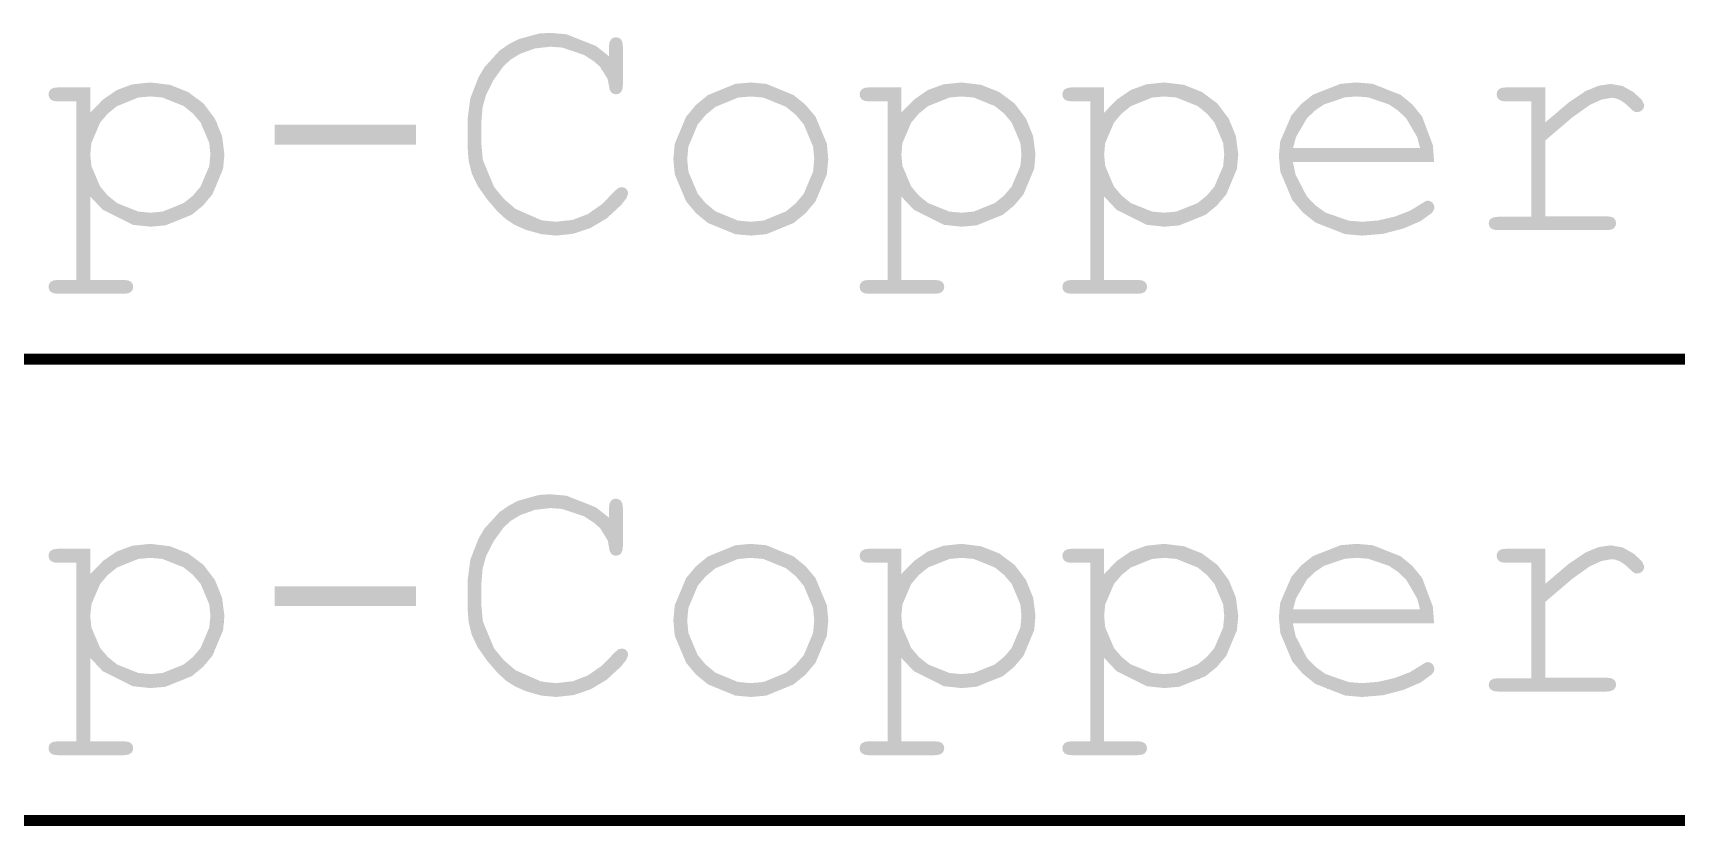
# Model space of a CAD drawing. Extents: x 0 to 8972, y -7 to 3200.
# Drawn here: x 6747 to 7321, y 2066 to 2344 of the extents above; entities that cross this region are included whole.
import ezdxf

# ---------------------------------------------------------------- set-up
doc = ezdxf.new("R2010")
doc.units = 0
doc.layers.add('DRILL_SYMBOLS', color=255, linetype='CONTINUOUS')

msp = doc.modelspace()

# ---------------------------------------------------------------- hatches: boundary and pattern name
at = {"layer": 'DRILL_SYMBOLS'}
for points in [[(6947.932362, 2335.377992), (6947.932362, 2338.780551), (6948.098189, 2340.265591), (6948.595591, 2341.260433), (6949.366929, 2341.822717), (6950.354567, 2342.010157), (6951.342165, 2341.822717), (6952.113543, 2341.260433), (6952.610945, 2340.265591), (6952.776732, 2338.780551), (6952.776732, 2325.343228), (6952.610945, 2323.814921), (6952.113543, 2322.805709), (6951.342165, 2322.243386), (6950.354567, 2322.055984), (6949.453465, 2322.228976), (6948.710945, 2322.748031), (6948.184685, 2323.656339), (6947.932362, 2324.997205), (6947.49626, 2327.350906), (6944.872205, 2331.647402), (6942.684331, 2333.590197), (6939.224055, 2335.835748), (6931.611496, 2338.402087), (6927.459173, 2338.722913), (6922.023661, 2338.102953), (6916.905354, 2336.243031), (6913.589291, 2334.253386), (6911.022913, 2331.860039), (6907.605906, 2327.116614), (6904.96748, 2321.882953), (6903.756378, 2317.586457), (6903.352677, 2312.770945), (6903.352677, 2304.293307), (6903.842874, 2299.05063), (6907.764528, 2289.635866), (6911.195945, 2285.463701), (6915.276181, 2281.969213), (6924.388189, 2277.975512), (6929.42, 2277.476299), (6935.324055, 2278.153898), (6940.579331, 2280.186811), (6945.430906, 2283.589409), (6950.123858, 2288.376102), (6951.161969, 2289.284409), (6952.315394, 2289.587205), (6953.25252, 2289.428583), (6953.987835, 2288.952795), (6954.463622, 2288.231929), (6954.622205, 2287.338031), (6954.002244, 2285.665551), (6952.142362, 2283.301063), (6947.117756, 2278.651339), (6941.502047, 2275.313622), (6935.554724, 2273.303031), (6929.535315, 2272.632835), (6924.244016, 2273.137205), (6918.866181, 2274.650394), (6915.074331, 2276.337283), (6912.003346, 2278.283661), (6908.982835, 2281.073504), (6905.342323, 2285.290709), (6902.019055, 2290.034134), (6899.950079, 2294.402717), (6898.86878, 2298.792913), (6898.508307, 2303.60126), (6898.508307, 2313.462992), (6899.467087, 2320.693504), (6902.343425, 2328.082598), (6904.437638, 2331.600512), (6909.685669, 2337.33878), (6912.839567, 2339.559134), (6916.240354, 2341.312677), (6923.463661, 2343.316772), (6927.286142, 2343.567244), (6933.074882, 2343.055433), (6943.397992, 2338.960787)], [(6766.614724, 2324.47815), (6766.614724, 2315.654488), (6771.098622, 2320.25374), (6775.899764, 2323.555433), (6781.306417, 2325.545079), (6787.606969, 2326.208307), (6794.484213, 2325.372047), (6800.813622, 2322.863386), (6806.184252, 2318.862441), (6810.185157, 2313.549488), (6812.672205, 2307.429173), (6813.50126, 2301.006063), (6813.034488, 2295.976063), (6809.300276, 2287.051457), (6808.599213, 2301.006063), (6808.218937, 2305.037638), (6805.176811, 2312.203228), (6802.514921, 2315.337283), (6799.305157, 2317.948701), (6791.880039, 2320.933189), (6787.664646, 2321.30626), (6783.422205, 2320.931378), (6775.953819, 2317.93248), (6772.727835, 2315.308465), (6770.053346, 2312.165394), (6766.996772, 2305.014173), (6766.614724, 2301.006063), (6766.996772, 2296.972677), (6770.053346, 2289.792638), (6772.727835, 2286.645984), (6775.953819, 2284.021929), (6783.422205, 2281.023031), (6787.664646, 2280.648189), (6791.856575, 2281.02126), (6799.267323, 2284.005709), (6802.486063, 2286.617126), (6805.160591, 2289.754803), (6808.217126, 2296.949252), (6808.599213, 2301.006063), (6809.300276, 2287.051457), (6806.032835, 2283.15689), (6802.084173, 2279.914685), (6792.900079, 2276.209331), (6787.664646, 2275.746142), (6781.483031, 2276.405748), (6770.958071, 2281.682677), (6766.614724, 2286.299961), (6766.614724, 2257.119331), (6778.379606, 2257.119331), (6779.864646, 2256.953504), (6780.859449, 2256.456102), (6781.421732, 2255.684764), (6781.609173, 2254.697126), (6781.421732, 2253.745551), (6780.859449, 2252.967008), (6779.864646, 2252.447953), (6778.379606, 2252.274961), (6755.253504, 2252.274961), (6753.768504, 2252.440748), (6752.773661, 2252.93815), (6752.211378, 2253.709528), (6752.023937, 2254.697126), (6752.211378, 2255.684764), (6752.773661, 2256.456102), (6753.768504, 2256.953504), (6755.253504, 2257.119331), (6761.770354, 2257.119331), (6761.770354, 2319.576102), (6755.253504, 2319.576102), (6753.768504, 2319.749134), (6752.773661, 2320.268189), (6752.211378, 2321.061142), (6752.023937, 2322.055984), (6752.211378, 2323.007559), (6752.773661, 2323.786102), (6753.768504, 2324.305157), (6755.253504, 2324.47815)], [(7024.577165, 2299.39126), (7024.081535, 2294.056693), (7020.116654, 2284.598661), (7019.675118, 2299.39126), (7019.269606, 2303.777874), (7016.02563, 2311.534606), (7013.187126, 2314.904764), (7009.771929, 2317.705433), (7001.914252, 2320.906142), (6997.471772, 2321.30626), (6993.029291, 2320.90437), (6985.171614, 2317.689213), (6981.756417, 2314.875945), (6978.917913, 2311.496772), (6975.673937, 2303.754449), (6975.268425, 2299.39126), (6975.673937, 2295.051535), (6978.917913, 2287.323622), (6981.756417, 2283.935433), (6985.171614, 2281.109567), (6993.029291, 2277.879961), (6997.471772, 2277.476299), (7001.914252, 2277.878189), (7009.771929, 2281.093346), (7013.187126, 2283.906614), (7016.02563, 2287.285748), (7019.269606, 2295.02811), (7019.675118, 2299.39126), (7020.116654, 2284.598661), (7016.647402, 2280.475157), (7012.478858, 2277.044134), (7002.919882, 2273.122953), (6997.529449, 2272.632835), (6992.090354, 2273.124764), (6982.48811, 2277.060354), (6978.325, 2280.504016), (6974.868346, 2284.636496), (6970.917874, 2294.080118), (6970.424055, 2299.39126), (6970.917874, 2304.727638), (6974.868346, 2314.200118), (6978.325, 2318.336181), (6982.48811, 2321.780236), (6992.090354, 2325.716299), (6997.529449, 2326.208307), (7002.919882, 2325.718071), (7012.478858, 2321.796457), (7016.647402, 2318.365039), (7020.116654, 2314.237953), (7024.081535, 2304.751063)], [(7050.125433, 2324.47815), (7050.125433, 2315.654488), (7054.609331, 2320.25374), (7059.410433, 2323.555433), (7064.817087, 2325.545079), (7071.117677, 2326.208307), (7077.994921, 2325.372047), (7084.324331, 2322.863386), (7089.694921, 2318.862441), (7093.695866, 2313.549488), (7096.182913, 2307.429173), (7097.011969, 2301.006063), (7096.545157, 2295.976063), (7092.810984, 2287.051457), (7092.109921, 2301.006063), (7091.729646, 2305.037638), (7088.68748, 2312.203228), (7086.02563, 2315.337283), (7082.815866, 2317.948701), (7075.390709, 2320.933189), (7071.175354, 2321.30626), (7066.932913, 2320.931378), (7059.464528, 2317.93248), (7056.238543, 2315.308465), (7053.564055, 2312.165394), (7050.50748, 2305.014173), (7050.125433, 2301.006063), (7050.50748, 2296.972677), (7053.564055, 2289.792638), (7056.238543, 2286.645984), (7059.464528, 2284.021929), (7066.932913, 2281.023031), (7071.175354, 2280.648189), (7075.367283, 2281.02126), (7082.778031, 2284.005709), (7085.996772, 2286.617126), (7088.67126, 2289.754803), (7091.727835, 2296.949252), (7092.109921, 2301.006063), (7092.810984, 2287.051457), (7089.543543, 2283.15689), (7085.594882, 2279.914685), (7076.410787, 2276.209331), (7071.175354, 2275.746142), (7064.99374, 2276.405748), (7054.46878, 2281.682677), (7050.125433, 2286.299961), (7050.125433, 2257.119331), (7061.890315, 2257.119331), (7063.375315, 2256.953504), (7064.370157, 2256.456102), (7064.932441, 2255.684764), (7065.119882, 2254.697126), (7064.932441, 2253.745551), (7064.370157, 2252.967008), (7063.375315, 2252.447953), (7061.890315, 2252.274961), (7038.764213, 2252.274961), (7037.279213, 2252.440748), (7036.28437, 2252.93815), (7035.722087, 2253.709528), (7035.534646, 2254.697126), (7035.722087, 2255.684764), (7036.28437, 2256.456102), (7037.279213, 2256.953504), (7038.764213, 2257.119331), (7045.281063, 2257.119331), (7045.281063, 2319.576102), (7038.764213, 2319.576102), (7037.279213, 2319.749134), (7036.28437, 2320.268189), (7035.722087, 2321.061142), (7035.534646, 2322.055984), (7035.722087, 2323.007559), (7036.28437, 2323.786102), (7037.279213, 2324.305157), (7038.764213, 2324.47815)], [(7121.00311, 2324.47815), (7121.00311, 2315.654488), (7125.487008, 2320.25374), (7130.28811, 2323.555433), (7135.694764, 2325.545079), (7141.995354, 2326.208307), (7148.872598, 2325.372047), (7155.202008, 2322.863386), (7160.572598, 2318.862441), (7164.573543, 2313.549488), (7167.060591, 2307.429173), (7167.889606, 2301.006063), (7167.422835, 2295.976063), (7163.688661, 2287.051457), (7162.987598, 2301.006063), (7162.607323, 2305.037638), (7159.565157, 2312.203228), (7156.903307, 2315.337283), (7153.693543, 2317.948701), (7146.268386, 2320.933189), (7142.052992, 2321.30626), (7137.810591, 2320.931378), (7130.342205, 2317.93248), (7127.11622, 2315.308465), (7124.441732, 2312.165394), (7121.385157, 2305.014173), (7121.00311, 2301.006063), (7121.385157, 2296.972677), (7124.441732, 2289.792638), (7127.11622, 2286.645984), (7130.342205, 2284.021929), (7137.810591, 2281.023031), (7142.052992, 2280.648189), (7146.244961, 2281.02126), (7153.655709, 2284.005709), (7156.874449, 2286.617126), (7159.548937, 2289.754803), (7162.605512, 2296.949252), (7162.987598, 2301.006063), (7163.688661, 2287.051457), (7160.42122, 2283.15689), (7156.472559, 2279.914685), (7147.288465, 2276.209331), (7142.052992, 2275.746142), (7135.871417, 2276.405748), (7125.346457, 2281.682677), (7121.00311, 2286.299961), (7121.00311, 2257.119331), (7132.767992, 2257.119331), (7134.252992, 2256.953504), (7135.247835, 2256.456102), (7135.810118, 2255.684764), (7135.997559, 2254.697126), (7135.810118, 2253.745551), (7135.247835, 2252.967008), (7134.252992, 2252.447953), (7132.767992, 2252.274961), (7109.64189, 2252.274961), (7108.15689, 2252.440748), (7107.162047, 2252.93815), (7106.599764, 2253.709528), (7106.412323, 2254.697126), (7106.599764, 2255.684764), (7107.162047, 2256.456102), (7108.15689, 2256.953504), (7109.64189, 2257.119331), (7116.15874, 2257.119331), (7116.15874, 2319.576102), (7109.64189, 2319.576102), (7108.15689, 2319.749134), (7107.162047, 2320.268189), (7106.599764, 2321.061142), (7106.412323, 2322.055984), (7106.599764, 2323.007559), (7107.162047, 2323.786102), (7108.15689, 2324.305157), (7109.64189, 2324.47815)], [(7236.345118, 2298.353189), (7186.97874, 2298.353189), (7187.946535, 2293.88189), (7191.882559, 2286.312559), (7194.850827, 2283.214528), (7198.348937, 2280.704055), (7206.52378, 2277.834921), (7211.200551, 2277.476299), (7216.751378, 2277.923228), (7222.561732, 2279.264094), (7227.953976, 2281.340236), (7232.250472, 2283.99311), (7233.274134, 2284.64189), (7234.153622, 2284.858189), (7235.018701, 2284.677953), (7235.768425, 2284.137283), (7236.287441, 2283.351496), (7236.460472, 2282.435984), (7236.229764, 2281.47), (7235.537717, 2280.532835), (7231.695394, 2277.742992), (7225.704803, 2275.140591), (7218.546417, 2273.259764), (7211.200551, 2272.632835), (7205.229803, 2273.142795), (7194.834606, 2277.222559), (7190.410157, 2280.792362), (7186.764252, 2285.087047), (7182.59752, 2294.963228), (7182.076693, 2300.544685), (7182.565079, 2305.634134), (7186.472323, 2314.688504), (7189.891102, 2318.653386), (7194.030827, 2321.958661), (7203.705118, 2325.736102), (7209.239724, 2326.208307), (7214.916732, 2325.723504), (7224.691969, 2321.845118), (7228.790197, 2318.451535), (7232.13874, 2314.286614), (7231.443071, 2303.255236), (7230.428425, 2307.075945), (7226.636575, 2313.592756), (7223.859331, 2316.288858), (7220.642402, 2318.483976), (7213.332598, 2320.992677), (7209.239724, 2321.30626), (7205.148701, 2320.99626), (7197.853307, 2318.516417), (7194.648976, 2316.346535), (7191.880748, 2313.668465), (7188.074488, 2307.122795), (7187.036417, 2303.255236), (7231.443071, 2303.255236), (7232.13874, 2314.286614), (7235.916181, 2304.237441)], [(7275.215394, 2324.47815), (7275.215394, 2312.25189), (7283.483976, 2319.266142), (7289.373622, 2323.238228), (7293.893583, 2325.076496), (7298.05311, 2325.689252), (7302.227047, 2324.961142), (7306.098228, 2322.77685), (7308.888031, 2320.217717), (7309.817992, 2318.365039), (7309.637756, 2317.362992), (7309.097087, 2316.548386), (7308.28248, 2316.007717), (7307.280472, 2315.82752), (7306.747008, 2315.877953), (7306.300039, 2316.02937), (7305.723346, 2316.454685), (7304.80063, 2317.326969), (7302.91189, 2319.028228), (7301.282677, 2320.095157), (7299.797638, 2320.657441), (7298.341457, 2320.844882), (7294.845157, 2320.210512), (7290.700039, 2318.307362), (7284.594134, 2313.93878), (7275.215394, 2305.90811), (7275.215394, 2279.379409), (7296.669016, 2279.379409), (7298.197283, 2279.213622), (7299.206535, 2278.71622), (7299.768819, 2277.944843), (7299.95626, 2276.957244), (7299.768819, 2276.005669), (7299.206535, 2275.227126), (7298.197283, 2274.708071), (7296.669016, 2274.535079), (7258.663819, 2274.535079), (7257.17878, 2274.700866), (7256.183937, 2275.198268), (7255.621654, 2275.955197), (7255.434213, 2276.899567), (7255.614449, 2277.800669), (7256.155118, 2278.543189), (7257.142717, 2279.040591), (7258.663819, 2279.206417), (7270.371024, 2279.206417), (7270.371024, 2319.576102), (7261.432008, 2319.576102), (7259.946969, 2319.749134), (7258.952165, 2320.268189), (7258.389882, 2321.061142), (7258.202441, 2322.055984), (7258.382638, 2323.007559), (7258.923307, 2323.786102), (7259.910945, 2324.305157), (7261.432008, 2324.47815)], [(6880.457283, 2311.38685), (6880.457283, 2304.466299), (6831.033228, 2304.466299), (6831.033228, 2311.38685)], [(6947.932362, 2173.960669), (6947.932362, 2177.363228), (6948.098189, 2178.848268), (6948.595591, 2179.84311), (6949.366929, 2180.405394), (6950.354567, 2180.592835), (6951.342165, 2180.405394), (6952.113543, 2179.84311), (6952.610945, 2178.848268), (6952.776732, 2177.363228), (6952.776732, 2163.925906), (6952.610945, 2162.397598), (6952.113543, 2161.388386), (6951.342165, 2160.826063), (6950.354567, 2160.638661), (6949.453465, 2160.811654), (6948.710945, 2161.330709), (6948.184685, 2162.239016), (6947.932362, 2163.579882), (6947.49626, 2165.933583), (6944.872205, 2170.230079), (6942.684331, 2172.172874), (6939.224055, 2174.418425), (6931.611496, 2176.984764), (6927.459173, 2177.305591), (6922.023661, 2176.68563), (6916.905354, 2174.825709), (6913.589291, 2172.836063), (6911.022913, 2170.442717), (6907.605906, 2165.699291), (6904.96748, 2160.46563), (6903.756378, 2156.169134), (6903.352677, 2151.353622), (6903.352677, 2142.875984), (6903.842874, 2137.633307), (6907.764528, 2128.218543), (6911.195945, 2124.046378), (6915.276181, 2120.55189), (6924.388189, 2116.558189), (6929.42, 2116.058976), (6935.324055, 2116.736575), (6940.579331, 2118.769488), (6945.430906, 2122.172087), (6950.123858, 2126.95878), (6951.161969, 2127.867087), (6952.315394, 2128.169882), (6953.25252, 2128.01126), (6953.987835, 2127.535472), (6954.463622, 2126.814606), (6954.622205, 2125.920709), (6954.002244, 2124.248228), (6952.142362, 2121.88374), (6947.117756, 2117.234016), (6941.502047, 2113.896299), (6935.554724, 2111.885709), (6929.535315, 2111.215512), (6924.244016, 2111.719882), (6918.866181, 2113.233071), (6915.074331, 2114.919961), (6912.003346, 2116.866339), (6908.982835, 2119.656181), (6905.342323, 2123.873386), (6902.019055, 2128.616811), (6899.950079, 2132.985394), (6898.86878, 2137.375591), (6898.508307, 2142.183937), (6898.508307, 2152.045669), (6899.467087, 2159.276181), (6902.343425, 2166.665276), (6904.437638, 2170.183189), (6909.685669, 2175.921457), (6912.839567, 2178.141811), (6916.240354, 2179.895354), (6923.463661, 2181.899449), (6927.286142, 2182.149921), (6933.074882, 2181.63811), (6943.397992, 2177.543465)], [(6766.614724, 2163.060827), (6766.614724, 2154.237165), (6771.098622, 2158.836417), (6775.899764, 2162.13811), (6781.306417, 2164.127756), (6787.606969, 2164.790984), (6794.484213, 2163.954724), (6800.813622, 2161.446063), (6806.184252, 2157.445118), (6810.185157, 2152.132165), (6812.672205, 2146.01185), (6813.50126, 2139.58874), (6813.034488, 2134.55874), (6809.300276, 2125.634134), (6808.599213, 2139.58874), (6808.218937, 2143.620315), (6805.176811, 2150.785906), (6802.514921, 2153.919961), (6799.305157, 2156.531378), (6791.880039, 2159.515866), (6787.664646, 2159.888937), (6783.422205, 2159.514055), (6775.953819, 2156.515157), (6772.727835, 2153.891142), (6770.053346, 2150.748071), (6766.996772, 2143.59685), (6766.614724, 2139.58874), (6766.996772, 2135.555354), (6770.053346, 2128.375315), (6772.727835, 2125.228661), (6775.953819, 2122.604606), (6783.422205, 2119.605709), (6787.664646, 2119.230866), (6791.856575, 2119.603937), (6799.267323, 2122.588386), (6802.486063, 2125.199803), (6805.160591, 2128.33748), (6808.217126, 2135.531929), (6808.599213, 2139.58874), (6809.300276, 2125.634134), (6806.032835, 2121.739567), (6802.084173, 2118.497362), (6792.900079, 2114.792008), (6787.664646, 2114.328819), (6781.483031, 2114.988425), (6770.958071, 2120.265354), (6766.614724, 2124.882638), (6766.614724, 2095.702008), (6778.379606, 2095.702008), (6779.864646, 2095.536181), (6780.859449, 2095.03878), (6781.421732, 2094.267441), (6781.609173, 2093.279803), (6781.421732, 2092.328228), (6780.859449, 2091.549685), (6779.864646, 2091.03063), (6778.379606, 2090.857638), (6755.253504, 2090.857638), (6753.768504, 2091.023425), (6752.773661, 2091.520827), (6752.211378, 2092.292205), (6752.023937, 2093.279803), (6752.211378, 2094.267441), (6752.773661, 2095.03878), (6753.768504, 2095.536181), (6755.253504, 2095.702008), (6761.770354, 2095.702008), (6761.770354, 2158.15878), (6755.253504, 2158.15878), (6753.768504, 2158.331811), (6752.773661, 2158.850866), (6752.211378, 2159.643819), (6752.023937, 2160.638661), (6752.211378, 2161.590236), (6752.773661, 2162.36878), (6753.768504, 2162.887835), (6755.253504, 2163.060827)], [(7024.577165, 2137.973937), (7024.081535, 2132.63937), (7020.116654, 2123.181339), (7019.675118, 2137.973937), (7019.269606, 2142.360551), (7016.02563, 2150.117283), (7013.187126, 2153.487441), (7009.771929, 2156.28811), (7001.914252, 2159.488819), (6997.471772, 2159.888937), (6993.029291, 2159.487047), (6985.171614, 2156.27189), (6981.756417, 2153.458622), (6978.917913, 2150.079449), (6975.673937, 2142.337126), (6975.268425, 2137.973937), (6975.673937, 2133.634213), (6978.917913, 2125.906299), (6981.756417, 2122.51811), (6985.171614, 2119.692244), (6993.029291, 2116.462638), (6997.471772, 2116.058976), (7001.914252, 2116.460866), (7009.771929, 2119.676024), (7013.187126, 2122.489291), (7016.02563, 2125.868425), (7019.269606, 2133.610787), (7019.675118, 2137.973937), (7020.116654, 2123.181339), (7016.647402, 2119.057835), (7012.478858, 2115.626811), (7002.919882, 2111.70563), (6997.529449, 2111.215512), (6992.090354, 2111.707441), (6982.48811, 2115.643031), (6978.325, 2119.086693), (6974.868346, 2123.219173), (6970.917874, 2132.662795), (6970.424055, 2137.973937), (6970.917874, 2143.310315), (6974.868346, 2152.782795), (6978.325, 2156.918858), (6982.48811, 2160.362913), (6992.090354, 2164.298976), (6997.529449, 2164.790984), (7002.919882, 2164.300748), (7012.478858, 2160.379134), (7016.647402, 2156.947717), (7020.116654, 2152.82063), (7024.081535, 2143.33374)], [(7050.125433, 2163.060827), (7050.125433, 2154.237165), (7054.609331, 2158.836417), (7059.410433, 2162.13811), (7064.817087, 2164.127756), (7071.117677, 2164.790984), (7077.994921, 2163.954724), (7084.324331, 2161.446063), (7089.694921, 2157.445118), (7093.695866, 2152.132165), (7096.182913, 2146.01185), (7097.011969, 2139.58874), (7096.545157, 2134.55874), (7092.810984, 2125.634134), (7092.109921, 2139.58874), (7091.729646, 2143.620315), (7088.68748, 2150.785906), (7086.02563, 2153.919961), (7082.815866, 2156.531378), (7075.390709, 2159.515866), (7071.175354, 2159.888937), (7066.932913, 2159.514055), (7059.464528, 2156.515157), (7056.238543, 2153.891142), (7053.564055, 2150.748071), (7050.50748, 2143.59685), (7050.125433, 2139.58874), (7050.50748, 2135.555354), (7053.564055, 2128.375315), (7056.238543, 2125.228661), (7059.464528, 2122.604606), (7066.932913, 2119.605709), (7071.175354, 2119.230866), (7075.367283, 2119.603937), (7082.778031, 2122.588386), (7085.996772, 2125.199803), (7088.67126, 2128.33748), (7091.727835, 2135.531929), (7092.109921, 2139.58874), (7092.810984, 2125.634134), (7089.543543, 2121.739567), (7085.594882, 2118.497362), (7076.410787, 2114.792008), (7071.175354, 2114.328819), (7064.99374, 2114.988425), (7054.46878, 2120.265354), (7050.125433, 2124.882638), (7050.125433, 2095.702008), (7061.890315, 2095.702008), (7063.375315, 2095.536181), (7064.370157, 2095.03878), (7064.932441, 2094.267441), (7065.119882, 2093.279803), (7064.932441, 2092.328228), (7064.370157, 2091.549685), (7063.375315, 2091.03063), (7061.890315, 2090.857638), (7038.764213, 2090.857638), (7037.279213, 2091.023425), (7036.28437, 2091.520827), (7035.722087, 2092.292205), (7035.534646, 2093.279803), (7035.722087, 2094.267441), (7036.28437, 2095.03878), (7037.279213, 2095.536181), (7038.764213, 2095.702008), (7045.281063, 2095.702008), (7045.281063, 2158.15878), (7038.764213, 2158.15878), (7037.279213, 2158.331811), (7036.28437, 2158.850866), (7035.722087, 2159.643819), (7035.534646, 2160.638661), (7035.722087, 2161.590236), (7036.28437, 2162.36878), (7037.279213, 2162.887835), (7038.764213, 2163.060827)], [(7121.00311, 2163.060827), (7121.00311, 2154.237165), (7125.487008, 2158.836417), (7130.28811, 2162.13811), (7135.694764, 2164.127756), (7141.995354, 2164.790984), (7148.872598, 2163.954724), (7155.202008, 2161.446063), (7160.572598, 2157.445118), (7164.573543, 2152.132165), (7167.060591, 2146.01185), (7167.889606, 2139.58874), (7167.422835, 2134.55874), (7163.688661, 2125.634134), (7162.987598, 2139.58874), (7162.607323, 2143.620315), (7159.565157, 2150.785906), (7156.903307, 2153.919961), (7153.693543, 2156.531378), (7146.268386, 2159.515866), (7142.052992, 2159.888937), (7137.810591, 2159.514055), (7130.342205, 2156.515157), (7127.11622, 2153.891142), (7124.441732, 2150.748071), (7121.385157, 2143.59685), (7121.00311, 2139.58874), (7121.385157, 2135.555354), (7124.441732, 2128.375315), (7127.11622, 2125.228661), (7130.342205, 2122.604606), (7137.810591, 2119.605709), (7142.052992, 2119.230866), (7146.244961, 2119.603937), (7153.655709, 2122.588386), (7156.874449, 2125.199803), (7159.548937, 2128.33748), (7162.605512, 2135.531929), (7162.987598, 2139.58874), (7163.688661, 2125.634134), (7160.42122, 2121.739567), (7156.472559, 2118.497362), (7147.288465, 2114.792008), (7142.052992, 2114.328819), (7135.871417, 2114.988425), (7125.346457, 2120.265354), (7121.00311, 2124.882638), (7121.00311, 2095.702008), (7132.767992, 2095.702008), (7134.252992, 2095.536181), (7135.247835, 2095.03878), (7135.810118, 2094.267441), (7135.997559, 2093.279803), (7135.810118, 2092.328228), (7135.247835, 2091.549685), (7134.252992, 2091.03063), (7132.767992, 2090.857638), (7109.64189, 2090.857638), (7108.15689, 2091.023425), (7107.162047, 2091.520827), (7106.599764, 2092.292205), (7106.412323, 2093.279803), (7106.599764, 2094.267441), (7107.162047, 2095.03878), (7108.15689, 2095.536181), (7109.64189, 2095.702008), (7116.15874, 2095.702008), (7116.15874, 2158.15878), (7109.64189, 2158.15878), (7108.15689, 2158.331811), (7107.162047, 2158.850866), (7106.599764, 2159.643819), (7106.412323, 2160.638661), (7106.599764, 2161.590236), (7107.162047, 2162.36878), (7108.15689, 2162.887835), (7109.64189, 2163.060827)], [(7236.345118, 2136.935866), (7186.97874, 2136.935866), (7187.946535, 2132.464567), (7191.882559, 2124.895236), (7194.850827, 2121.797205), (7198.348937, 2119.286732), (7206.52378, 2116.417598), (7211.200551, 2116.058976), (7216.751378, 2116.505906), (7222.561732, 2117.846772), (7227.953976, 2119.922913), (7232.250472, 2122.575787), (7233.274134, 2123.224567), (7234.153622, 2123.440866), (7235.018701, 2123.26063), (7235.768425, 2122.719961), (7236.287441, 2121.934173), (7236.460472, 2121.018661), (7236.229764, 2120.052677), (7235.537717, 2119.115512), (7231.695394, 2116.325669), (7225.704803, 2113.723268), (7218.546417, 2111.842441), (7211.200551, 2111.215512), (7205.229803, 2111.725472), (7194.834606, 2115.805236), (7190.410157, 2119.375039), (7186.764252, 2123.669724), (7182.59752, 2133.545906), (7182.076693, 2139.127362), (7182.565079, 2144.216811), (7186.472323, 2153.271181), (7189.891102, 2157.236063), (7194.030827, 2160.541339), (7203.705118, 2164.31878), (7209.239724, 2164.790984), (7214.916732, 2164.306181), (7224.691969, 2160.427795), (7228.790197, 2157.034213), (7232.13874, 2152.869291), (7231.443071, 2141.837913), (7230.428425, 2145.658622), (7226.636575, 2152.175433), (7223.859331, 2154.871535), (7220.642402, 2157.066654), (7213.332598, 2159.575354), (7209.239724, 2159.888937), (7205.148701, 2159.578937), (7197.853307, 2157.099094), (7194.648976, 2154.929213), (7191.880748, 2152.251142), (7188.074488, 2145.705472), (7187.036417, 2141.837913), (7231.443071, 2141.837913), (7232.13874, 2152.869291), (7235.916181, 2142.820118)], [(7275.215394, 2163.060827), (7275.215394, 2150.834567), (7283.483976, 2157.848819), (7289.373622, 2161.820906), (7293.893583, 2163.659173), (7298.05311, 2164.271929), (7302.227047, 2163.543819), (7306.098228, 2161.359528), (7308.888031, 2158.800394), (7309.817992, 2156.947717), (7309.637756, 2155.945669), (7309.097087, 2155.131063), (7308.28248, 2154.590394), (7307.280472, 2154.410197), (7306.747008, 2154.46063), (7306.300039, 2154.612047), (7305.723346, 2155.037362), (7304.80063, 2155.909646), (7302.91189, 2157.610906), (7301.282677, 2158.677835), (7299.797638, 2159.240118), (7298.341457, 2159.427559), (7294.845157, 2158.793189), (7290.700039, 2156.890039), (7284.594134, 2152.521457), (7275.215394, 2144.490787), (7275.215394, 2117.962087), (7296.669016, 2117.962087), (7298.197283, 2117.796299), (7299.206535, 2117.298898), (7299.768819, 2116.52752), (7299.95626, 2115.539921), (7299.768819, 2114.588346), (7299.206535, 2113.809803), (7298.197283, 2113.290748), (7296.669016, 2113.117756), (7258.663819, 2113.117756), (7257.17878, 2113.283543), (7256.183937, 2113.780945), (7255.621654, 2114.537874), (7255.434213, 2115.482244), (7255.614449, 2116.383346), (7256.155118, 2117.125866), (7257.142717, 2117.623268), (7258.663819, 2117.789094), (7270.371024, 2117.789094), (7270.371024, 2158.15878), (7261.432008, 2158.15878), (7259.946969, 2158.331811), (7258.952165, 2158.850866), (7258.389882, 2159.643819), (7258.202441, 2160.638661), (7258.382638, 2161.590236), (7258.923307, 2162.36878), (7259.910945, 2162.887835), (7261.432008, 2163.060827)], [(6880.457283, 2149.969528), (6880.457283, 2143.048976), (6831.033228, 2143.048976), (6831.033228, 2149.969528)]]:
    msp.add_hatch(color=7, dxfattribs=at).paths.add_polyline_path(points)

# ---------------------------------------------------------------- linework, layer by layer
at = {"layer": 'DRILL_SYMBOLS', "color": 7}
for points, const_width in [([(6947.932362, 2335.377992), (6947.932362, 2338.780551), (6948.098189, 2340.265591), (6948.595591, 2341.260433), (6949.366929, 2341.822717), (6950.354567, 2342.010157), (6951.342165, 2341.822717), (6952.113543, 2341.260433), (6952.610945, 2340.265591), (6952.776732, 2338.780551), (6952.776732, 2325.343228), (6952.610945, 2323.814921), (6952.113543, 2322.805709), (6951.342165, 2322.243386), (6950.354567, 2322.055984), (6949.453465, 2322.228976), (6948.710945, 2322.748031), (6948.184685, 2323.656339), (6947.932362, 2324.997205), (6947.49626, 2327.350906), (6944.872205, 2331.647402), (6942.684331, 2333.590197), (6939.224055, 2335.835748), (6931.611496, 2338.402087), (6927.459173, 2338.722913), (6922.023661, 2338.102953), (6916.905354, 2336.243031), (6913.589291, 2334.253386), (6911.022913, 2331.860039), (6907.605906, 2327.116614), (6904.96748, 2321.882953), (6903.756378, 2317.586457), (6903.352677, 2312.770945), (6903.352677, 2304.293307), (6903.842874, 2299.05063), (6907.764528, 2289.635866), (6911.195945, 2285.463701), (6915.276181, 2281.969213), (6924.388189, 2277.975512), (6929.42, 2277.476299), (6935.324055, 2278.153898), (6940.579331, 2280.186811), (6945.430906, 2283.589409), (6950.123858, 2288.376102), (6951.161969, 2289.284409), (6952.315394, 2289.587205), (6953.25252, 2289.428583), (6953.987835, 2288.952795), (6954.463622, 2288.231929), (6954.622205, 2287.338031), (6954.002244, 2285.665551), (6952.142362, 2283.301063), (6947.117756, 2278.651339), (6941.502047, 2275.313622), (6935.554724, 2273.303031), (6929.535315, 2272.632835), (6924.244016, 2273.137205), (6918.866181, 2274.650394), (6915.074331, 2276.337283), (6912.003346, 2278.283661), (6908.982835, 2281.073504), (6905.342323, 2285.290709), (6902.019055, 2290.034134), (6899.950079, 2294.402717), (6898.86878, 2298.792913), (6898.508307, 2303.60126), (6898.508307, 2313.462992), (6899.467087, 2320.693504), (6902.343425, 2328.082598), (6904.437638, 2331.600512), (6909.685669, 2337.33878), (6912.839567, 2339.559134), (6916.240354, 2341.312677), (6923.463661, 2343.316772), (6927.286142, 2343.567244), (6933.074882, 2343.055433), (6943.397992, 2338.960787), (6947.932362, 2335.377992)], 0.000039), ([(6766.614724, 2324.47815), (6766.614724, 2315.654488), (6771.098622, 2320.25374), (6775.899764, 2323.555433), (6781.306417, 2325.545079), (6787.606969, 2326.208307), (6794.484213, 2325.372047), (6800.813622, 2322.863386), (6806.184252, 2318.862441), (6810.185157, 2313.549488), (6812.672205, 2307.429173), (6813.50126, 2301.006063), (6813.034488, 2295.976063), (6809.300276, 2287.051457), (6808.599213, 2301.006063), (6808.218937, 2305.037638), (6805.176811, 2312.203228), (6802.514921, 2315.337283), (6799.305157, 2317.948701), (6791.880039, 2320.933189), (6787.664646, 2321.30626), (6783.422205, 2320.931378), (6775.953819, 2317.93248), (6772.727835, 2315.308465), (6770.053346, 2312.165394), (6766.996772, 2305.014173), (6766.614724, 2301.006063), (6766.996772, 2296.972677), (6770.053346, 2289.792638), (6772.727835, 2286.645984), (6775.953819, 2284.021929), (6783.422205, 2281.023031), (6787.664646, 2280.648189), (6791.856575, 2281.02126), (6799.267323, 2284.005709), (6802.486063, 2286.617126), (6805.160591, 2289.754803), (6808.217126, 2296.949252), (6808.599213, 2301.006063), (6809.300276, 2287.051457), (6806.032835, 2283.15689), (6802.084173, 2279.914685), (6792.900079, 2276.209331), (6787.664646, 2275.746142), (6781.483031, 2276.405748), (6770.958071, 2281.682677), (6766.614724, 2286.299961), (6766.614724, 2257.119331), (6778.379606, 2257.119331), (6779.864646, 2256.953504), (6780.859449, 2256.456102), (6781.421732, 2255.684764), (6781.609173, 2254.697126), (6781.421732, 2253.745551), (6780.859449, 2252.967008), (6779.864646, 2252.447953), (6778.379606, 2252.274961), (6755.253504, 2252.274961), (6753.768504, 2252.440748), (6752.773661, 2252.93815), (6752.211378, 2253.709528), (6752.023937, 2254.697126), (6752.211378, 2255.684764), (6752.773661, 2256.456102), (6753.768504, 2256.953504), (6755.253504, 2257.119331), (6761.770354, 2257.119331), (6761.770354, 2319.576102), (6755.253504, 2319.576102), (6753.768504, 2319.749134), (6752.773661, 2320.268189), (6752.211378, 2321.061142), (6752.023937, 2322.055984), (6752.211378, 2323.007559), (6752.773661, 2323.786102), (6753.768504, 2324.305157), (6755.253504, 2324.47815), (6766.614724, 2324.47815)], 0.000039), ([(7024.577165, 2299.39126), (7024.081535, 2294.056693), (7020.116654, 2284.598661), (7019.675118, 2299.39126), (7019.269606, 2303.777874), (7016.02563, 2311.534606), (7013.187126, 2314.904764), (7009.771929, 2317.705433), (7001.914252, 2320.906142), (6997.471772, 2321.30626), (6993.029291, 2320.90437), (6985.171614, 2317.689213), (6981.756417, 2314.875945), (6978.917913, 2311.496772), (6975.673937, 2303.754449), (6975.268425, 2299.39126), (6975.673937, 2295.051535), (6978.917913, 2287.323622), (6981.756417, 2283.935433), (6985.171614, 2281.109567), (6993.029291, 2277.879961), (6997.471772, 2277.476299), (7001.914252, 2277.878189), (7009.771929, 2281.093346), (7013.187126, 2283.906614), (7016.02563, 2287.285748), (7019.269606, 2295.02811), (7019.675118, 2299.39126), (7020.116654, 2284.598661), (7016.647402, 2280.475157), (7012.478858, 2277.044134), (7002.919882, 2273.122953), (6997.529449, 2272.632835), (6992.090354, 2273.124764), (6982.48811, 2277.060354), (6978.325, 2280.504016), (6974.868346, 2284.636496), (6970.917874, 2294.080118), (6970.424055, 2299.39126), (6970.917874, 2304.727638), (6974.868346, 2314.200118), (6978.325, 2318.336181), (6982.48811, 2321.780236), (6992.090354, 2325.716299), (6997.529449, 2326.208307), (7002.919882, 2325.718071), (7012.478858, 2321.796457), (7016.647402, 2318.365039), (7020.116654, 2314.237953), (7024.081535, 2304.751063), (7024.577165, 2299.39126)], 0.000039), ([(7050.125433, 2324.47815), (7050.125433, 2315.654488), (7054.609331, 2320.25374), (7059.410433, 2323.555433), (7064.817087, 2325.545079), (7071.117677, 2326.208307), (7077.994921, 2325.372047), (7084.324331, 2322.863386), (7089.694921, 2318.862441), (7093.695866, 2313.549488), (7096.182913, 2307.429173), (7097.011969, 2301.006063), (7096.545157, 2295.976063), (7092.810984, 2287.051457), (7092.109921, 2301.006063), (7091.729646, 2305.037638), (7088.68748, 2312.203228), (7086.02563, 2315.337283), (7082.815866, 2317.948701), (7075.390709, 2320.933189), (7071.175354, 2321.30626), (7066.932913, 2320.931378), (7059.464528, 2317.93248), (7056.238543, 2315.308465), (7053.564055, 2312.165394), (7050.50748, 2305.014173), (7050.125433, 2301.006063), (7050.50748, 2296.972677), (7053.564055, 2289.792638), (7056.238543, 2286.645984), (7059.464528, 2284.021929), (7066.932913, 2281.023031), (7071.175354, 2280.648189), (7075.367283, 2281.02126), (7082.778031, 2284.005709), (7085.996772, 2286.617126), (7088.67126, 2289.754803), (7091.727835, 2296.949252), (7092.109921, 2301.006063), (7092.810984, 2287.051457), (7089.543543, 2283.15689), (7085.594882, 2279.914685), (7076.410787, 2276.209331), (7071.175354, 2275.746142), (7064.99374, 2276.405748), (7054.46878, 2281.682677), (7050.125433, 2286.299961), (7050.125433, 2257.119331), (7061.890315, 2257.119331), (7063.375315, 2256.953504), (7064.370157, 2256.456102), (7064.932441, 2255.684764), (7065.119882, 2254.697126), (7064.932441, 2253.745551), (7064.370157, 2252.967008), (7063.375315, 2252.447953), (7061.890315, 2252.274961), (7038.764213, 2252.274961), (7037.279213, 2252.440748), (7036.28437, 2252.93815), (7035.722087, 2253.709528), (7035.534646, 2254.697126), (7035.722087, 2255.684764), (7036.28437, 2256.456102), (7037.279213, 2256.953504), (7038.764213, 2257.119331), (7045.281063, 2257.119331), (7045.281063, 2319.576102), (7038.764213, 2319.576102), (7037.279213, 2319.749134), (7036.28437, 2320.268189), (7035.722087, 2321.061142), (7035.534646, 2322.055984), (7035.722087, 2323.007559), (7036.28437, 2323.786102), (7037.279213, 2324.305157), (7038.764213, 2324.47815), (7050.125433, 2324.47815)], 0.000039), ([(7121.00311, 2324.47815), (7121.00311, 2315.654488), (7125.487008, 2320.25374), (7130.28811, 2323.555433), (7135.694764, 2325.545079), (7141.995354, 2326.208307), (7148.872598, 2325.372047), (7155.202008, 2322.863386), (7160.572598, 2318.862441), (7164.573543, 2313.549488), (7167.060591, 2307.429173), (7167.889606, 2301.006063), (7167.422835, 2295.976063), (7163.688661, 2287.051457), (7162.987598, 2301.006063), (7162.607323, 2305.037638), (7159.565157, 2312.203228), (7156.903307, 2315.337283), (7153.693543, 2317.948701), (7146.268386, 2320.933189), (7142.052992, 2321.30626), (7137.810591, 2320.931378), (7130.342205, 2317.93248), (7127.11622, 2315.308465), (7124.441732, 2312.165394), (7121.385157, 2305.014173), (7121.00311, 2301.006063), (7121.385157, 2296.972677), (7124.441732, 2289.792638), (7127.11622, 2286.645984), (7130.342205, 2284.021929), (7137.810591, 2281.023031), (7142.052992, 2280.648189), (7146.244961, 2281.02126), (7153.655709, 2284.005709), (7156.874449, 2286.617126), (7159.548937, 2289.754803), (7162.605512, 2296.949252), (7162.987598, 2301.006063), (7163.688661, 2287.051457), (7160.42122, 2283.15689), (7156.472559, 2279.914685), (7147.288465, 2276.209331), (7142.052992, 2275.746142), (7135.871417, 2276.405748), (7125.346457, 2281.682677), (7121.00311, 2286.299961), (7121.00311, 2257.119331), (7132.767992, 2257.119331), (7134.252992, 2256.953504), (7135.247835, 2256.456102), (7135.810118, 2255.684764), (7135.997559, 2254.697126), (7135.810118, 2253.745551), (7135.247835, 2252.967008), (7134.252992, 2252.447953), (7132.767992, 2252.274961), (7109.64189, 2252.274961), (7108.15689, 2252.440748), (7107.162047, 2252.93815), (7106.599764, 2253.709528), (7106.412323, 2254.697126), (7106.599764, 2255.684764), (7107.162047, 2256.456102), (7108.15689, 2256.953504), (7109.64189, 2257.119331), (7116.15874, 2257.119331), (7116.15874, 2319.576102), (7109.64189, 2319.576102), (7108.15689, 2319.749134), (7107.162047, 2320.268189), (7106.599764, 2321.061142), (7106.412323, 2322.055984), (7106.599764, 2323.007559), (7107.162047, 2323.786102), (7108.15689, 2324.305157), (7109.64189, 2324.47815), (7121.00311, 2324.47815)], 0.000039), ([(7236.345118, 2298.353189), (7186.97874, 2298.353189), (7187.946535, 2293.88189), (7191.882559, 2286.312559), (7194.850827, 2283.214528), (7198.348937, 2280.704055), (7206.52378, 2277.834921), (7211.200551, 2277.476299), (7216.751378, 2277.923228), (7222.561732, 2279.264094), (7227.953976, 2281.340236), (7232.250472, 2283.99311), (7233.274134, 2284.64189), (7234.153622, 2284.858189), (7235.018701, 2284.677953), (7235.768425, 2284.137283), (7236.287441, 2283.351496), (7236.460472, 2282.435984), (7236.229764, 2281.47), (7235.537717, 2280.532835), (7231.695394, 2277.742992), (7225.704803, 2275.140591), (7218.546417, 2273.259764), (7211.200551, 2272.632835), (7205.229803, 2273.142795), (7194.834606, 2277.222559), (7190.410157, 2280.792362), (7186.764252, 2285.087047), (7182.59752, 2294.963228), (7182.076693, 2300.544685), (7182.565079, 2305.634134), (7186.472323, 2314.688504), (7189.891102, 2318.653386), (7194.030827, 2321.958661), (7203.705118, 2325.736102), (7209.239724, 2326.208307), (7214.916732, 2325.723504), (7224.691969, 2321.845118), (7228.790197, 2318.451535), (7232.13874, 2314.286614), (7231.443071, 2303.255236), (7230.428425, 2307.075945), (7226.636575, 2313.592756), (7223.859331, 2316.288858), (7220.642402, 2318.483976), (7213.332598, 2320.992677), (7209.239724, 2321.30626), (7205.148701, 2320.99626), (7197.853307, 2318.516417), (7194.648976, 2316.346535), (7191.880748, 2313.668465), (7188.074488, 2307.122795), (7187.036417, 2303.255236), (7231.443071, 2303.255236), (7232.13874, 2314.286614), (7235.916181, 2304.237441), (7236.345118, 2298.353189)], 0.000039), ([(7275.215394, 2324.47815), (7275.215394, 2312.25189), (7283.483976, 2319.266142), (7289.373622, 2323.238228), (7293.893583, 2325.076496), (7298.05311, 2325.689252), (7302.227047, 2324.961142), (7306.098228, 2322.77685), (7308.888031, 2320.217717), (7309.817992, 2318.365039), (7309.637756, 2317.362992), (7309.097087, 2316.548386), (7308.28248, 2316.007717), (7307.280472, 2315.82752), (7306.747008, 2315.877953), (7306.300039, 2316.02937), (7305.723346, 2316.454685), (7304.80063, 2317.326969), (7302.91189, 2319.028228), (7301.282677, 2320.095157), (7299.797638, 2320.657441), (7298.341457, 2320.844882), (7294.845157, 2320.210512), (7290.700039, 2318.307362), (7284.594134, 2313.93878), (7275.215394, 2305.90811), (7275.215394, 2279.379409), (7296.669016, 2279.379409), (7298.197283, 2279.213622), (7299.206535, 2278.71622), (7299.768819, 2277.944843), (7299.95626, 2276.957244), (7299.768819, 2276.005669), (7299.206535, 2275.227126), (7298.197283, 2274.708071), (7296.669016, 2274.535079), (7258.663819, 2274.535079), (7257.17878, 2274.700866), (7256.183937, 2275.198268), (7255.621654, 2275.955197), (7255.434213, 2276.899567), (7255.614449, 2277.800669), (7256.155118, 2278.543189), (7257.142717, 2279.040591), (7258.663819, 2279.206417), (7270.371024, 2279.206417), (7270.371024, 2319.576102), (7261.432008, 2319.576102), (7259.946969, 2319.749134), (7258.952165, 2320.268189), (7258.389882, 2321.061142), (7258.202441, 2322.055984), (7258.382638, 2323.007559), (7258.923307, 2323.786102), (7259.910945, 2324.305157), (7261.432008, 2324.47815), (7275.215394, 2324.47815)], 0.000039), ([(6880.457283, 2311.38685), (6880.457283, 2304.466299), (6831.033228, 2304.466299), (6831.033228, 2311.38685), (6880.457283, 2311.38685)], 0.000039), ([(2804.212598, 2229.409449), (8969.797402, 2229.409449)], 3.937008), ([(6947.932362, 2173.960669), (6947.932362, 2177.363228), (6948.098189, 2178.848268), (6948.595591, 2179.84311), (6949.366929, 2180.405394), (6950.354567, 2180.592835), (6951.342165, 2180.405394), (6952.113543, 2179.84311), (6952.610945, 2178.848268), (6952.776732, 2177.363228), (6952.776732, 2163.925906), (6952.610945, 2162.397598), (6952.113543, 2161.388386), (6951.342165, 2160.826063), (6950.354567, 2160.638661), (6949.453465, 2160.811654), (6948.710945, 2161.330709), (6948.184685, 2162.239016), (6947.932362, 2163.579882), (6947.49626, 2165.933583), (6944.872205, 2170.230079), (6942.684331, 2172.172874), (6939.224055, 2174.418425), (6931.611496, 2176.984764), (6927.459173, 2177.305591), (6922.023661, 2176.68563), (6916.905354, 2174.825709), (6913.589291, 2172.836063), (6911.022913, 2170.442717), (6907.605906, 2165.699291), (6904.96748, 2160.46563), (6903.756378, 2156.169134), (6903.352677, 2151.353622), (6903.352677, 2142.875984), (6903.842874, 2137.633307), (6907.764528, 2128.218543), (6911.195945, 2124.046378), (6915.276181, 2120.55189), (6924.388189, 2116.558189), (6929.42, 2116.058976), (6935.324055, 2116.736575), (6940.579331, 2118.769488), (6945.430906, 2122.172087), (6950.123858, 2126.95878), (6951.161969, 2127.867087), (6952.315394, 2128.169882), (6953.25252, 2128.01126), (6953.987835, 2127.535472), (6954.463622, 2126.814606), (6954.622205, 2125.920709), (6954.002244, 2124.248228), (6952.142362, 2121.88374), (6947.117756, 2117.234016), (6941.502047, 2113.896299), (6935.554724, 2111.885709), (6929.535315, 2111.215512), (6924.244016, 2111.719882), (6918.866181, 2113.233071), (6915.074331, 2114.919961), (6912.003346, 2116.866339), (6908.982835, 2119.656181), (6905.342323, 2123.873386), (6902.019055, 2128.616811), (6899.950079, 2132.985394), (6898.86878, 2137.375591), (6898.508307, 2142.183937), (6898.508307, 2152.045669), (6899.467087, 2159.276181), (6902.343425, 2166.665276), (6904.437638, 2170.183189), (6909.685669, 2175.921457), (6912.839567, 2178.141811), (6916.240354, 2179.895354), (6923.463661, 2181.899449), (6927.286142, 2182.149921), (6933.074882, 2181.63811), (6943.397992, 2177.543465), (6947.932362, 2173.960669)], 0.000039), ([(6766.614724, 2163.060827), (6766.614724, 2154.237165), (6771.098622, 2158.836417), (6775.899764, 2162.13811), (6781.306417, 2164.127756), (6787.606969, 2164.790984), (6794.484213, 2163.954724), (6800.813622, 2161.446063), (6806.184252, 2157.445118), (6810.185157, 2152.132165), (6812.672205, 2146.01185), (6813.50126, 2139.58874), (6813.034488, 2134.55874), (6809.300276, 2125.634134), (6808.599213, 2139.58874), (6808.218937, 2143.620315), (6805.176811, 2150.785906), (6802.514921, 2153.919961), (6799.305157, 2156.531378), (6791.880039, 2159.515866), (6787.664646, 2159.888937), (6783.422205, 2159.514055), (6775.953819, 2156.515157), (6772.727835, 2153.891142), (6770.053346, 2150.748071), (6766.996772, 2143.59685), (6766.614724, 2139.58874), (6766.996772, 2135.555354), (6770.053346, 2128.375315), (6772.727835, 2125.228661), (6775.953819, 2122.604606), (6783.422205, 2119.605709), (6787.664646, 2119.230866), (6791.856575, 2119.603937), (6799.267323, 2122.588386), (6802.486063, 2125.199803), (6805.160591, 2128.33748), (6808.217126, 2135.531929), (6808.599213, 2139.58874), (6809.300276, 2125.634134), (6806.032835, 2121.739567), (6802.084173, 2118.497362), (6792.900079, 2114.792008), (6787.664646, 2114.328819), (6781.483031, 2114.988425), (6770.958071, 2120.265354), (6766.614724, 2124.882638), (6766.614724, 2095.702008), (6778.379606, 2095.702008), (6779.864646, 2095.536181), (6780.859449, 2095.03878), (6781.421732, 2094.267441), (6781.609173, 2093.279803), (6781.421732, 2092.328228), (6780.859449, 2091.549685), (6779.864646, 2091.03063), (6778.379606, 2090.857638), (6755.253504, 2090.857638), (6753.768504, 2091.023425), (6752.773661, 2091.520827), (6752.211378, 2092.292205), (6752.023937, 2093.279803), (6752.211378, 2094.267441), (6752.773661, 2095.03878), (6753.768504, 2095.536181), (6755.253504, 2095.702008), (6761.770354, 2095.702008), (6761.770354, 2158.15878), (6755.253504, 2158.15878), (6753.768504, 2158.331811), (6752.773661, 2158.850866), (6752.211378, 2159.643819), (6752.023937, 2160.638661), (6752.211378, 2161.590236), (6752.773661, 2162.36878), (6753.768504, 2162.887835), (6755.253504, 2163.060827), (6766.614724, 2163.060827)], 0.000039), ([(7024.577165, 2137.973937), (7024.081535, 2132.63937), (7020.116654, 2123.181339), (7019.675118, 2137.973937), (7019.269606, 2142.360551), (7016.02563, 2150.117283), (7013.187126, 2153.487441), (7009.771929, 2156.28811), (7001.914252, 2159.488819), (6997.471772, 2159.888937), (6993.029291, 2159.487047), (6985.171614, 2156.27189), (6981.756417, 2153.458622), (6978.917913, 2150.079449), (6975.673937, 2142.337126), (6975.268425, 2137.973937), (6975.673937, 2133.634213), (6978.917913, 2125.906299), (6981.756417, 2122.51811), (6985.171614, 2119.692244), (6993.029291, 2116.462638), (6997.471772, 2116.058976), (7001.914252, 2116.460866), (7009.771929, 2119.676024), (7013.187126, 2122.489291), (7016.02563, 2125.868425), (7019.269606, 2133.610787), (7019.675118, 2137.973937), (7020.116654, 2123.181339), (7016.647402, 2119.057835), (7012.478858, 2115.626811), (7002.919882, 2111.70563), (6997.529449, 2111.215512), (6992.090354, 2111.707441), (6982.48811, 2115.643031), (6978.325, 2119.086693), (6974.868346, 2123.219173), (6970.917874, 2132.662795), (6970.424055, 2137.973937), (6970.917874, 2143.310315), (6974.868346, 2152.782795), (6978.325, 2156.918858), (6982.48811, 2160.362913), (6992.090354, 2164.298976), (6997.529449, 2164.790984), (7002.919882, 2164.300748), (7012.478858, 2160.379134), (7016.647402, 2156.947717), (7020.116654, 2152.82063), (7024.081535, 2143.33374), (7024.577165, 2137.973937)], 0.000039), ([(7050.125433, 2163.060827), (7050.125433, 2154.237165), (7054.609331, 2158.836417), (7059.410433, 2162.13811), (7064.817087, 2164.127756), (7071.117677, 2164.790984), (7077.994921, 2163.954724), (7084.324331, 2161.446063), (7089.694921, 2157.445118), (7093.695866, 2152.132165), (7096.182913, 2146.01185), (7097.011969, 2139.58874), (7096.545157, 2134.55874), (7092.810984, 2125.634134), (7092.109921, 2139.58874), (7091.729646, 2143.620315), (7088.68748, 2150.785906), (7086.02563, 2153.919961), (7082.815866, 2156.531378), (7075.390709, 2159.515866), (7071.175354, 2159.888937), (7066.932913, 2159.514055), (7059.464528, 2156.515157), (7056.238543, 2153.891142), (7053.564055, 2150.748071), (7050.50748, 2143.59685), (7050.125433, 2139.58874), (7050.50748, 2135.555354), (7053.564055, 2128.375315), (7056.238543, 2125.228661), (7059.464528, 2122.604606), (7066.932913, 2119.605709), (7071.175354, 2119.230866), (7075.367283, 2119.603937), (7082.778031, 2122.588386), (7085.996772, 2125.199803), (7088.67126, 2128.33748), (7091.727835, 2135.531929), (7092.109921, 2139.58874), (7092.810984, 2125.634134), (7089.543543, 2121.739567), (7085.594882, 2118.497362), (7076.410787, 2114.792008), (7071.175354, 2114.328819), (7064.99374, 2114.988425), (7054.46878, 2120.265354), (7050.125433, 2124.882638), (7050.125433, 2095.702008), (7061.890315, 2095.702008), (7063.375315, 2095.536181), (7064.370157, 2095.03878), (7064.932441, 2094.267441), (7065.119882, 2093.279803), (7064.932441, 2092.328228), (7064.370157, 2091.549685), (7063.375315, 2091.03063), (7061.890315, 2090.857638), (7038.764213, 2090.857638), (7037.279213, 2091.023425), (7036.28437, 2091.520827), (7035.722087, 2092.292205), (7035.534646, 2093.279803), (7035.722087, 2094.267441), (7036.28437, 2095.03878), (7037.279213, 2095.536181), (7038.764213, 2095.702008), (7045.281063, 2095.702008), (7045.281063, 2158.15878), (7038.764213, 2158.15878), (7037.279213, 2158.331811), (7036.28437, 2158.850866), (7035.722087, 2159.643819), (7035.534646, 2160.638661), (7035.722087, 2161.590236), (7036.28437, 2162.36878), (7037.279213, 2162.887835), (7038.764213, 2163.060827), (7050.125433, 2163.060827)], 0.000039), ([(7121.00311, 2163.060827), (7121.00311, 2154.237165), (7125.487008, 2158.836417), (7130.28811, 2162.13811), (7135.694764, 2164.127756), (7141.995354, 2164.790984), (7148.872598, 2163.954724), (7155.202008, 2161.446063), (7160.572598, 2157.445118), (7164.573543, 2152.132165), (7167.060591, 2146.01185), (7167.889606, 2139.58874), (7167.422835, 2134.55874), (7163.688661, 2125.634134), (7162.987598, 2139.58874), (7162.607323, 2143.620315), (7159.565157, 2150.785906), (7156.903307, 2153.919961), (7153.693543, 2156.531378), (7146.268386, 2159.515866), (7142.052992, 2159.888937), (7137.810591, 2159.514055), (7130.342205, 2156.515157), (7127.11622, 2153.891142), (7124.441732, 2150.748071), (7121.385157, 2143.59685), (7121.00311, 2139.58874), (7121.385157, 2135.555354), (7124.441732, 2128.375315), (7127.11622, 2125.228661), (7130.342205, 2122.604606), (7137.810591, 2119.605709), (7142.052992, 2119.230866), (7146.244961, 2119.603937), (7153.655709, 2122.588386), (7156.874449, 2125.199803), (7159.548937, 2128.33748), (7162.605512, 2135.531929), (7162.987598, 2139.58874), (7163.688661, 2125.634134), (7160.42122, 2121.739567), (7156.472559, 2118.497362), (7147.288465, 2114.792008), (7142.052992, 2114.328819), (7135.871417, 2114.988425), (7125.346457, 2120.265354), (7121.00311, 2124.882638), (7121.00311, 2095.702008), (7132.767992, 2095.702008), (7134.252992, 2095.536181), (7135.247835, 2095.03878), (7135.810118, 2094.267441), (7135.997559, 2093.279803), (7135.810118, 2092.328228), (7135.247835, 2091.549685), (7134.252992, 2091.03063), (7132.767992, 2090.857638), (7109.64189, 2090.857638), (7108.15689, 2091.023425), (7107.162047, 2091.520827), (7106.599764, 2092.292205), (7106.412323, 2093.279803), (7106.599764, 2094.267441), (7107.162047, 2095.03878), (7108.15689, 2095.536181), (7109.64189, 2095.702008), (7116.15874, 2095.702008), (7116.15874, 2158.15878), (7109.64189, 2158.15878), (7108.15689, 2158.331811), (7107.162047, 2158.850866), (7106.599764, 2159.643819), (7106.412323, 2160.638661), (7106.599764, 2161.590236), (7107.162047, 2162.36878), (7108.15689, 2162.887835), (7109.64189, 2163.060827), (7121.00311, 2163.060827)], 0.000039), ([(7236.345118, 2136.935866), (7186.97874, 2136.935866), (7187.946535, 2132.464567), (7191.882559, 2124.895236), (7194.850827, 2121.797205), (7198.348937, 2119.286732), (7206.52378, 2116.417598), (7211.200551, 2116.058976), (7216.751378, 2116.505906), (7222.561732, 2117.846772), (7227.953976, 2119.922913), (7232.250472, 2122.575787), (7233.274134, 2123.224567), (7234.153622, 2123.440866), (7235.018701, 2123.26063), (7235.768425, 2122.719961), (7236.287441, 2121.934173), (7236.460472, 2121.018661), (7236.229764, 2120.052677), (7235.537717, 2119.115512), (7231.695394, 2116.325669), (7225.704803, 2113.723268), (7218.546417, 2111.842441), (7211.200551, 2111.215512), (7205.229803, 2111.725472), (7194.834606, 2115.805236), (7190.410157, 2119.375039), (7186.764252, 2123.669724), (7182.59752, 2133.545906), (7182.076693, 2139.127362), (7182.565079, 2144.216811), (7186.472323, 2153.271181), (7189.891102, 2157.236063), (7194.030827, 2160.541339), (7203.705118, 2164.31878), (7209.239724, 2164.790984), (7214.916732, 2164.306181), (7224.691969, 2160.427795), (7228.790197, 2157.034213), (7232.13874, 2152.869291), (7231.443071, 2141.837913), (7230.428425, 2145.658622), (7226.636575, 2152.175433), (7223.859331, 2154.871535), (7220.642402, 2157.066654), (7213.332598, 2159.575354), (7209.239724, 2159.888937), (7205.148701, 2159.578937), (7197.853307, 2157.099094), (7194.648976, 2154.929213), (7191.880748, 2152.251142), (7188.074488, 2145.705472), (7187.036417, 2141.837913), (7231.443071, 2141.837913), (7232.13874, 2152.869291), (7235.916181, 2142.820118), (7236.345118, 2136.935866)], 0.000039), ([(7275.215394, 2163.060827), (7275.215394, 2150.834567), (7283.483976, 2157.848819), (7289.373622, 2161.820906), (7293.893583, 2163.659173), (7298.05311, 2164.271929), (7302.227047, 2163.543819), (7306.098228, 2161.359528), (7308.888031, 2158.800394), (7309.817992, 2156.947717), (7309.637756, 2155.945669), (7309.097087, 2155.131063), (7308.28248, 2154.590394), (7307.280472, 2154.410197), (7306.747008, 2154.46063), (7306.300039, 2154.612047), (7305.723346, 2155.037362), (7304.80063, 2155.909646), (7302.91189, 2157.610906), (7301.282677, 2158.677835), (7299.797638, 2159.240118), (7298.341457, 2159.427559), (7294.845157, 2158.793189), (7290.700039, 2156.890039), (7284.594134, 2152.521457), (7275.215394, 2144.490787), (7275.215394, 2117.962087), (7296.669016, 2117.962087), (7298.197283, 2117.796299), (7299.206535, 2117.298898), (7299.768819, 2116.52752), (7299.95626, 2115.539921), (7299.768819, 2114.588346), (7299.206535, 2113.809803), (7298.197283, 2113.290748), (7296.669016, 2113.117756), (7258.663819, 2113.117756), (7257.17878, 2113.283543), (7256.183937, 2113.780945), (7255.621654, 2114.537874), (7255.434213, 2115.482244), (7255.614449, 2116.383346), (7256.155118, 2117.125866), (7257.142717, 2117.623268), (7258.663819, 2117.789094), (7270.371024, 2117.789094), (7270.371024, 2158.15878), (7261.432008, 2158.15878), (7259.946969, 2158.331811), (7258.952165, 2158.850866), (7258.389882, 2159.643819), (7258.202441, 2160.638661), (7258.382638, 2161.590236), (7258.923307, 2162.36878), (7259.910945, 2162.887835), (7261.432008, 2163.060827), (7275.215394, 2163.060827)], 0.000039), ([(6880.457283, 2149.969528), (6880.457283, 2143.048976), (6831.033228, 2143.048976), (6831.033228, 2149.969528), (6880.457283, 2149.969528)], 0.000039), ([(2804.212598, 2067.992126), (8969.797402, 2067.992126)], 3.937008)]:
    msp.add_lwpolyline(points, dxfattribs=dict(at, const_width=const_width))

doc.saveas('drawing.dxf')
